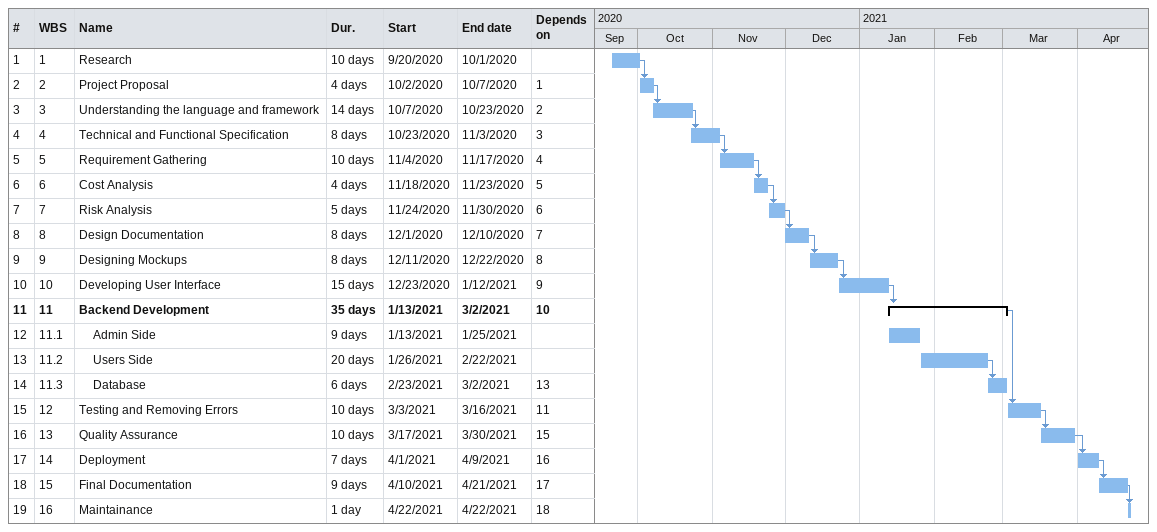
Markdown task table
| ID | WBS | Task | Duration | Start | Finish | Predecessors |
|---|---|---|---|---|---|---|
| 1 | 1 | Research | 10d | 2020-09-20 | 2020-10-01 |  |
| 2 | 2 | Project Proposal | 4d | 2020-10-02 | 2020-10-07 | 1 |
| 3 | 3 | Understanding the language and framework | 14d | 2020-10-07 | 2020-10-23 | 2 |
| 4 | 4 | Technical and Functional Specification | 8d | 2020-10-23 | 2020-11-03 | 3 |
| 5 | 5 | Requirement Gathering | 10d | 2020-11-04 | 2020-11-17 | 4 |
| 6 | 6 | Cost Analysis | 4d | 2020-11-18 | 2020-11-23 | 5 |
| 7 | 7 | Risk Analysis | 5d | 2020-11-24 | 2020-11-30 | 6 |
| 8 | 8 | Design Documentation | 8d | 2020-12-01 | 2020-12-10 | 7 |
| 9 | 9 | Designing Mockups | 8d | 2020-12-11 | 2020-12-22 | 8 |
| 10 | 10 | Developing User Interface | 15d | 2020-12-23 | 2021-01-12 | 9 |
| 11 | 11 | **Backend Development** | 35d | 2021-01-13 | 2021-03-02 | 10 |
| 12 | 11.1 | Admin Side | 9d | 2021-01-13 | 2021-01-25 |  |
| 13 | 11.2 | Users Side | 20d | 2021-01-26 | 2021-02-22 |  |
| 14 | 11.3 | Database | 6d | 2021-02-23 | 2021-03-02 | 13 |
| 15 | 12 | Testing and Removing Errors | 10d | 2021-03-03 | 2021-03-16 | 11 |
| 16 | 13 | Quality Assurance | 10d | 2021-03-17 | 2021-03-30 | 15 |
| 17 | 14 | Deployment | 7d | 2021-04-01 | 2021-04-09 | 16 |
| 18 | 15 | Final Documentation | 9d | 2021-04-10 | 2021-04-21 | 17 |
| 19 | 16 | Maintainance | 1d | 2021-04-22 | 2021-04-22 | 18 |
